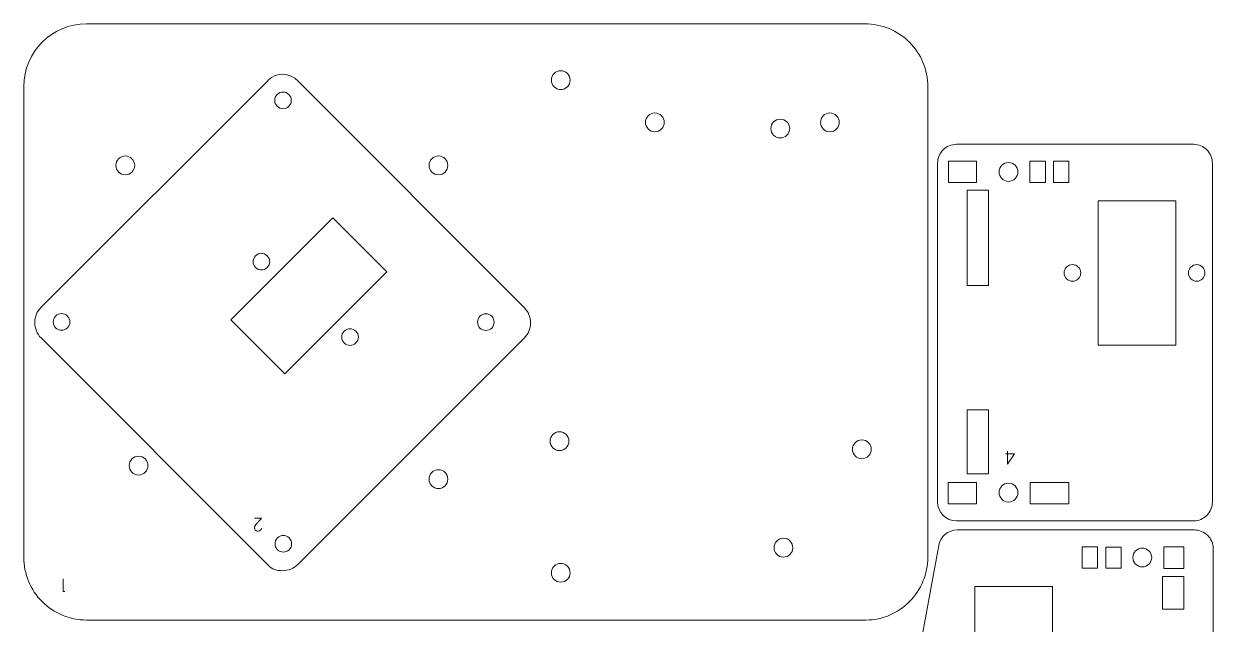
# Model space of a CAD drawing. Header units: millimetres. Extents: x 1 to 3601, y 1 to 1216.
# Drawn here: x 1396 to 1585.6, y 1118 to 1213.7 of the extents above; entities that cross this region are included whole.
import ezdxf

# ---------------------------------------------------------------- set-up
doc = ezdxf.new("R2010")
doc.units = ezdxf.units.MM
doc.layers.get('0').update_dxf_attribs({"lineweight": 5})
doc.layers.add('MARCATGE', color=1, linetype='Continuous', lineweight=5)
doc.layers.add('TALL 1', color=4, linetype='Continuous', lineweight=5)

msp = doc.modelspace()

# ---------------------------------------------------------------- linework, layer by layer
for points, knots in [([(1530.05, 1118.65), (1530.05, 1118.65), (1530.2, 1118.65), (1530.2, 1118.65), (1530.2, 1118.65), (1532.85, 1118.65), (1535.25, 1119.71), (1537.12, 1121.58), (1537.12, 1121.58), (1539, 1123.46), (1540.05, 1126), (1540.05, 1128.65), (1540.05, 1128.65), (1540.05, 1128.65), (1540.05, 1203.65), (1540.05, 1203.65), (1540.05, 1203.65), (1540.05, 1206.31), (1539, 1208.85), (1537.12, 1210.73), (1537.12, 1210.73), (1535.25, 1212.6), (1532.7, 1213.65), (1530.05, 1213.65), (1530.05, 1213.65), (1530.05, 1213.65), (1405.95, 1213.65), (1405.95, 1213.65), (1405.95, 1213.65), (1400.43, 1213.65), (1395.95, 1209.18), (1395.95, 1203.65), (1395.95, 1203.65), (1395.95, 1203.65), (1395.95, 1128.65), (1395.95, 1128.65), (1395.95, 1128.65), (1395.95, 1126), (1397.01, 1123.46), (1398.88, 1121.58), (1398.88, 1121.58), (1400.76, 1119.71), (1403.3, 1118.65), (1405.95, 1118.65), (1405.95, 1118.65), (1405.95, 1118.65), (1530.05, 1118.65), (1530.05, 1118.65)], [0, 0, 0, 0, 0.076923, 0.076923, 0.076923, 0.076923, 0.153846, 0.153846, 0.153846, 0.153846, 0.230769, 0.230769, 0.230769, 0.230769, 0.307692, 0.307692, 0.307692, 0.307692, 0.384615, 0.384615, 0.384615, 0.384615, 0.461538, 0.461538, 0.461538, 0.461538, 0.538462, 0.538462, 0.538462, 0.538462, 0.615385, 0.615385, 0.615385, 0.615385, 0.692308, 0.692308, 0.692308, 0.692308, 0.769231, 0.769231, 0.769231, 0.769231, 0.846154, 0.846154, 0.846154, 0.846154, 1, 1, 1, 1]), ([(1434.74, 1127.53), (1434.74, 1127.53), (1434.91, 1127.37), (1434.91, 1127.37), (1434.91, 1127.37), (1435.56, 1126.71), (1436.27, 1126.51), (1437.19, 1126.51), (1437.19, 1126.51), (1438.11, 1126.51), (1439, 1126.87), (1439.65, 1127.52), (1439.65, 1127.52), (1439.65, 1127.52), (1475.72, 1163.55), (1475.72, 1163.55), (1475.72, 1163.55), (1476.37, 1164.2), (1476.74, 1165.08), (1476.74, 1166), (1476.74, 1166), (1476.74, 1166.93), (1476.37, 1167.81), (1475.72, 1168.46), (1475.72, 1168.46), (1475.72, 1168.46), (1439.7, 1204.53), (1439.7, 1204.53), (1439.7, 1204.53), (1438.34, 1205.89), (1436.27, 1206.01), (1434.91, 1204.65), (1434.91, 1204.65), (1434.91, 1204.65), (1434.78, 1204.53), (1434.78, 1204.53), (1434.78, 1204.53), (1434.78, 1204.53), (1398.72, 1168.51), (1398.72, 1168.51), (1398.72, 1168.51), (1398.06, 1167.86), (1397.7, 1166.97), (1397.7, 1166.05), (1397.7, 1166.05), (1397.7, 1165.13), (1398.06, 1164.25), (1398.71, 1163.59), (1398.71, 1163.59), (1398.71, 1163.59), (1434.74, 1127.53), (1434.74, 1127.53)], [0, 0, 0, 0, 0.071429, 0.071429, 0.071429, 0.071429, 0.142857, 0.142857, 0.142857, 0.142857, 0.214286, 0.214286, 0.214286, 0.214286, 0.285714, 0.285714, 0.285714, 0.285714, 0.357143, 0.357143, 0.357143, 0.357143, 0.428571, 0.428571, 0.428571, 0.428571, 0.5, 0.5, 0.5, 0.5, 0.571429, 0.571429, 0.571429, 0.571429, 0.642857, 0.642857, 0.642857, 0.642857, 0.714286, 0.714286, 0.714286, 0.714286, 0.785714, 0.785714, 0.785714, 0.785714, 0.857143, 0.857143, 0.857143, 0.857143, 1, 1, 1, 1]), ([(1544.62, 1134.45), (1544.62, 1134.45), (1582.42, 1134.45), (1582.42, 1134.45), (1582.42, 1134.45), (1583.21, 1134.45), (1583.98, 1134.77), (1584.54, 1135.33), (1584.54, 1135.33), (1585.1, 1135.89), (1585.42, 1136.66), (1585.42, 1137.45), (1585.42, 1137.45), (1585.42, 1137.45), (1585.42, 1191.45), (1585.42, 1191.45), (1585.42, 1191.45), (1585.42, 1192.25), (1585.1, 1193.01), (1584.54, 1193.57), (1584.54, 1193.57), (1583.98, 1194.14), (1583.21, 1194.45), (1582.42, 1194.45), (1582.42, 1194.45), (1582.42, 1194.45), (1544.62, 1194.45), (1544.62, 1194.45), (1544.62, 1194.45), (1543.82, 1194.45), (1543.06, 1194.14), (1542.5, 1193.57), (1542.5, 1193.57), (1541.94, 1193.01), (1541.62, 1192.25), (1541.62, 1191.45), (1541.62, 1191.45), (1541.62, 1191.45), (1541.62, 1137.45), (1541.62, 1137.45), (1541.62, 1137.45), (1541.62, 1135.79), (1542.96, 1134.45), (1544.62, 1134.45)], [0, 0, 0, 0, 0.083333, 0.083333, 0.083333, 0.083333, 0.166667, 0.166667, 0.166667, 0.166667, 0.25, 0.25, 0.25, 0.25, 0.333333, 0.333333, 0.333333, 0.333333, 0.416667, 0.416667, 0.416667, 0.416667, 0.5, 0.5, 0.5, 0.5, 0.583333, 0.583333, 0.583333, 0.583333, 0.666667, 0.666667, 0.666667, 0.666667, 0.75, 0.75, 0.75, 0.75, 0.833333, 0.833333, 0.833333, 0.833333, 1, 1, 1, 1]), ([(1453.84, 1174.12), (1453.84, 1174.12), (1437.56, 1157.86), (1437.56, 1157.86), (1437.56, 1157.86), (1437.56, 1157.86), (1428.94, 1166.5), (1428.94, 1166.5), (1428.94, 1166.5), (1428.94, 1166.5), (1445.22, 1182.75), (1445.22, 1182.75), (1445.22, 1182.75), (1445.22, 1182.75), (1453.84, 1174.12), (1453.84, 1174.12)], [0, 0, 0, 0, 0.2, 0.2, 0.2, 0.2, 0.4, 0.4, 0.4, 0.4, 0.6, 0.6, 0.6, 0.6, 1, 1, 1, 1]), ([(1582.55, 1133.01), (1583.35, 1133.01), (1584.11, 1132.69), (1584.68, 1132.13), (1584.68, 1132.13), (1585.24, 1131.57), (1585.55, 1130.8), (1585.55, 1130.01), (1585.55, 1130.01), (1585.55, 1130.01), (1585.55, 1076.01), (1585.55, 1076.01), (1585.55, 1076.01), (1585.55, 1074.35), (1584.21, 1073.01), (1582.55, 1073.01), (1582.55, 1073.01), (1582.55, 1073.01), (1544.75, 1073.01), (1544.75, 1073.01), (1544.75, 1073.01), (1544.23, 1073.01), (1543.71, 1073.15), (1543.25, 1073.41), (1543.25, 1073.41), (1543.25, 1073.41), (1534.84, 1078.3), (1534.84, 1078.3), (1534.84, 1078.3), (1533.38, 1079.15), (1532.61, 1080.82), (1532.92, 1082.48), (1532.92, 1082.48), (1532.92, 1082.48), (1541.8, 1130.55), (1541.8, 1130.55), (1541.8, 1130.55), (1542.07, 1131.98), (1543.31, 1133.01), (1544.75, 1133.01), (1544.75, 1133.01), (1544.75, 1133.01), (1582.55, 1133.01), (1582.55, 1133.01)], [0, 0, 0, 0, 0.083333, 0.083333, 0.083333, 0.083333, 0.166667, 0.166667, 0.166667, 0.166667, 0.25, 0.25, 0.25, 0.25, 0.333333, 0.333333, 0.333333, 0.333333, 0.416667, 0.416667, 0.416667, 0.416667, 0.5, 0.5, 0.5, 0.5, 0.583333, 0.583333, 0.583333, 0.583333, 0.666667, 0.666667, 0.666667, 0.666667, 0.75, 0.75, 0.75, 0.75, 0.833333, 0.833333, 0.833333, 0.833333, 1, 1, 1, 1])]:
    msp.add_open_spline(points, degree=3, knots=knots)
at = {"layer": 'MARCATGE'}
for points, knots in [([(1552.78, 1143.49), (1552.78, 1143.49), (1553.9, 1145.15), (1553.9, 1145.15), (1553.9, 1145.15), (1553.9, 1145.15), (1552.45, 1145.15), (1552.45, 1145.15), (1552.45, 1145.15), (1552.45, 1145.15), (1553.9, 1145.15), (1553.9, 1145.15), (1553.9, 1145.15), (1553.9, 1145.15), (1552.78, 1143.49), (1552.78, 1143.49), (1552.78, 1143.49), (1552.78, 1143.49), (1552.78, 1145.54), (1552.78, 1145.54), (1552.78, 1145.54), (1552.78, 1145.54), (1552.78, 1143.49), (1552.78, 1143.49)], [0, 0, 0, 0, 0.142857, 0.142857, 0.142857, 0.142857, 0.285714, 0.285714, 0.285714, 0.285714, 0.428571, 0.428571, 0.428571, 0.428571, 0.571429, 0.571429, 0.571429, 0.571429, 0.714286, 0.714286, 0.714286, 0.714286, 1, 1, 1, 1]), ([(1433.85, 1134.87), (1433.68, 1134.68), (1433.53, 1134.51), (1433.39, 1134.36), (1433.39, 1134.36), (1433.33, 1134.29), (1433.28, 1134.23), (1433.22, 1134.17), (1433.22, 1134.17), (1433.16, 1134.1), (1433.11, 1134.04), (1433.06, 1133.99), (1433.06, 1133.99), (1433.02, 1133.94), (1432.98, 1133.89), (1432.95, 1133.86), (1432.95, 1133.86), (1432.92, 1133.82), (1432.9, 1133.8), (1432.89, 1133.79), (1432.89, 1133.79), (1432.88, 1133.77), (1432.87, 1133.75), (1432.85, 1133.72), (1432.85, 1133.72), (1432.83, 1133.7), (1432.81, 1133.67), (1432.79, 1133.63), (1432.79, 1133.63), (1432.77, 1133.6), (1432.76, 1133.55), (1432.75, 1133.51), (1432.75, 1133.51), (1432.73, 1133.46), (1432.73, 1133.41), (1432.73, 1133.34), (1432.73, 1133.34), (1432.73, 1133.28), (1432.74, 1133.22), (1432.76, 1133.16), (1432.76, 1133.16), (1432.78, 1133.1), (1432.81, 1133.04), (1432.85, 1132.99), (1432.85, 1132.99), (1432.9, 1132.94), (1432.95, 1132.9), (1433.02, 1132.87), (1433.02, 1132.87), (1433.09, 1132.84), (1433.17, 1132.82), (1433.27, 1132.82), (1433.27, 1132.82), (1433.47, 1132.82), (1433.61, 1132.87), (1433.71, 1132.95), (1433.71, 1132.95), (1433.8, 1133.04), (1433.85, 1133.15), (1433.85, 1133.29), (1433.85, 1133.29), (1433.85, 1133.15), (1433.8, 1133.04), (1433.71, 1132.95), (1433.71, 1132.95), (1433.61, 1132.87), (1433.47, 1132.82), (1433.27, 1132.82), (1433.27, 1132.82), (1433.17, 1132.82), (1433.09, 1132.84), (1433.02, 1132.87), (1433.02, 1132.87), (1432.95, 1132.9), (1432.9, 1132.94), (1432.85, 1132.99), (1432.85, 1132.99), (1432.81, 1133.04), (1432.78, 1133.1), (1432.76, 1133.16), (1432.76, 1133.16), (1432.74, 1133.22), (1432.73, 1133.28), (1432.73, 1133.34), (1432.73, 1133.34), (1432.73, 1133.41), (1432.73, 1133.46), (1432.75, 1133.51), (1432.75, 1133.51), (1432.76, 1133.55), (1432.77, 1133.6), (1432.79, 1133.63), (1432.79, 1133.63), (1432.81, 1133.67), (1432.83, 1133.7), (1432.85, 1133.72), (1432.85, 1133.72), (1432.87, 1133.75), (1432.88, 1133.77), (1432.89, 1133.79), (1432.89, 1133.79), (1432.9, 1133.8), (1432.92, 1133.82), (1432.95, 1133.86), (1432.95, 1133.86), (1432.98, 1133.89), (1433.02, 1133.94), (1433.06, 1133.99), (1433.06, 1133.99), (1433.11, 1134.04), (1433.16, 1134.1), (1433.22, 1134.17), (1433.22, 1134.17), (1433.28, 1134.23), (1433.33, 1134.29), (1433.39, 1134.36), (1433.39, 1134.36), (1433.53, 1134.51), (1433.68, 1134.68), (1433.85, 1134.87), (1433.85, 1134.87), (1433.85, 1134.87), (1432.74, 1134.87), (1432.74, 1134.87), (1432.74, 1134.87), (1432.74, 1134.87), (1433.85, 1134.87), (1433.85, 1134.87)], [0, 0, 0, 0, 0.030303, 0.030303, 0.030303, 0.030303, 0.060606, 0.060606, 0.060606, 0.060606, 0.090909, 0.090909, 0.090909, 0.090909, 0.121212, 0.121212, 0.121212, 0.121212, 0.151515, 0.151515, 0.151515, 0.151515, 0.181818, 0.181818, 0.181818, 0.181818, 0.212121, 0.212121, 0.212121, 0.212121, 0.242424, 0.242424, 0.242424, 0.242424, 0.272727, 0.272727, 0.272727, 0.272727, 0.30303, 0.30303, 0.30303, 0.30303, 0.333333, 0.333333, 0.333333, 0.333333, 0.363636, 0.363636, 0.363636, 0.363636, 0.393939, 0.393939, 0.393939, 0.393939, 0.424242, 0.424242, 0.424242, 0.424242, 0.454545, 0.454545, 0.454545, 0.454545, 0.484848, 0.484848, 0.484848, 0.484848, 0.515152, 0.515152, 0.515152, 0.515152, 0.545455, 0.545455, 0.545455, 0.545455, 0.575758, 0.575758, 0.575758, 0.575758, 0.606061, 0.606061, 0.606061, 0.606061, 0.636364, 0.636364, 0.636364, 0.636364, 0.666667, 0.666667, 0.666667, 0.666667, 0.69697, 0.69697, 0.69697, 0.69697, 0.727273, 0.727273, 0.727273, 0.727273, 0.757576, 0.757576, 0.757576, 0.757576, 0.787879, 0.787879, 0.787879, 0.787879, 0.818182, 0.818182, 0.818182, 0.818182, 0.848485, 0.848485, 0.848485, 0.848485, 0.878788, 0.878788, 0.878788, 0.878788, 0.909091, 0.909091, 0.909091, 0.909091, 0.939394, 0.939394, 0.939394, 0.939394, 1, 1, 1, 1]), ([(1402.22, 1123.18), (1402.22, 1123.18), (1402.51, 1123.18), (1402.51, 1123.18), (1402.51, 1123.18), (1402.51, 1123.18), (1402.22, 1123.18), (1402.22, 1123.18), (1402.22, 1123.18), (1402.22, 1123.18), (1402.22, 1125.21), (1402.22, 1125.21), (1402.22, 1125.21), (1402.22, 1125.21), (1402.22, 1123.18), (1402.22, 1123.18)], [0, 0, 0, 0, 0.2, 0.2, 0.2, 0.2, 0.4, 0.4, 0.4, 0.4, 0.6, 0.6, 0.6, 0.6, 1, 1, 1, 1])]:
    msp.add_open_spline(points, degree=3, knots=knots, dxfattribs=at)
at = {"layer": 'TALL 1'}
for points in [[(1543.36, 1191.78), (1543.36, 1188.35), (1547.8, 1188.35), (1547.8, 1191.78)], [(1556.3, 1191.76), (1556.3, 1188.35), (1558.8, 1188.35), (1558.8, 1191.76)], [(1560.1, 1191.76), (1560.1, 1188.38), (1562.54, 1188.38), (1562.54, 1191.76)], [(1546.31, 1187.14), (1546.31, 1171.95), (1549.74, 1171.95), (1549.74, 1187.14)], [(1546.31, 1152.15), (1546.31, 1141.97), (1549.74, 1141.97), (1549.74, 1152.15)], [(1543.33, 1140.56), (1543.33, 1137.19), (1547.8, 1137.19), (1547.8, 1140.56)], [(1556.35, 1140.54), (1556.35, 1137.16), (1562.54, 1137.16), (1562.54, 1140.54)], [(1564.67, 1130.31), (1564.67, 1126.93), (1567.12, 1126.93), (1567.12, 1130.31)], [(1568.44, 1130.28), (1568.44, 1126.93), (1570.86, 1126.93), (1570.86, 1130.28)], [(1577.68, 1130.3), (1577.68, 1126.87), (1580.89, 1126.87), (1580.89, 1130.3)], [(1577.46, 1125.6), (1577.46, 1120.37), (1580.86, 1120.37), (1580.86, 1125.6)]]:
    msp.add_lwpolyline(points, close=True, dxfattribs=at)
for points in [[(1480.05, 1204.68), (1480.04, 1203.85), (1480.72, 1203.18), (1481.54, 1203.18), (1481.54, 1203.18), (1482.37, 1203.18), (1483.04, 1203.85), (1483.04, 1204.68), (1483.04, 1204.68), (1483.04, 1205.51), (1482.37, 1206.18), (1481.54, 1206.18), (1481.54, 1206.18), (1480.72, 1206.18), (1480.05, 1205.51), (1480.05, 1204.68)], [(1438.21, 1202.39), (1437.69, 1202.91), (1436.85, 1202.91), (1436.33, 1202.39), (1436.33, 1202.39), (1435.82, 1201.87), (1435.82, 1201.03), (1436.33, 1200.52), (1436.33, 1200.52), (1436.85, 1200), (1437.69, 1200), (1438.21, 1200.51), (1438.21, 1200.51), (1438.72, 1201.03), (1438.73, 1201.87), (1438.21, 1202.39)], [(1495.05, 1197.95), (1495.05, 1197.13), (1495.72, 1196.45), (1496.55, 1196.45), (1496.55, 1196.45), (1497.38, 1196.45), (1498.05, 1197.13), (1498.05, 1197.95), (1498.05, 1197.95), (1498.05, 1198.78), (1497.38, 1199.45), (1496.55, 1199.45), (1496.55, 1199.45), (1495.72, 1199.45), (1495.05, 1198.78), (1495.05, 1197.95)], [(1515.05, 1196.96), (1515.04, 1196.13), (1515.72, 1195.46), (1516.54, 1195.46), (1516.54, 1195.46), (1517.37, 1195.46), (1518.04, 1196.13), (1518.04, 1196.96), (1518.04, 1196.96), (1518.04, 1197.79), (1517.37, 1198.46), (1516.54, 1198.46), (1516.54, 1198.46), (1515.72, 1198.46), (1515.05, 1197.79), (1515.05, 1196.96)], [(1522.95, 1197.95), (1522.95, 1197.13), (1523.62, 1196.45), (1524.45, 1196.45), (1524.45, 1196.45), (1525.28, 1196.45), (1525.95, 1197.13), (1525.95, 1197.95), (1525.95, 1197.95), (1525.95, 1198.78), (1525.28, 1199.45), (1524.45, 1199.45), (1524.45, 1199.45), (1523.62, 1199.45), (1522.95, 1198.78), (1522.95, 1197.95)], [(1410.63, 1191.1), (1410.63, 1190.27), (1411.3, 1189.6), (1412.13, 1189.6), (1412.13, 1189.6), (1412.96, 1189.6), (1413.63, 1190.27), (1413.63, 1191.1), (1413.63, 1191.1), (1413.63, 1191.93), (1412.96, 1192.6), (1412.13, 1192.6), (1412.13, 1192.6), (1411.3, 1192.6), (1410.63, 1191.93), (1410.63, 1191.1)], [(1460.55, 1191.1), (1460.55, 1190.27), (1461.22, 1189.6), (1462.05, 1189.6), (1462.05, 1189.6), (1462.88, 1189.6), (1463.55, 1190.27), (1463.55, 1191.1), (1463.55, 1191.1), (1463.55, 1191.93), (1462.88, 1192.6), (1462.05, 1192.6), (1462.05, 1192.6), (1461.22, 1192.6), (1460.55, 1191.93), (1460.55, 1191.1)], [(1552.92, 1188.55), (1553.75, 1188.55), (1554.42, 1189.22), (1554.42, 1190.05), (1554.42, 1190.05), (1554.42, 1190.88), (1553.75, 1191.55), (1552.92, 1191.55), (1552.92, 1191.55), (1552.09, 1191.55), (1551.42, 1190.88), (1551.42, 1190.05), (1551.42, 1190.05), (1551.42, 1189.22), (1552.09, 1188.55), (1552.92, 1188.55)], [(1567.22, 1185.45), (1567.22, 1185.45), (1567.22, 1162.45), (1567.22, 1162.45), (1567.22, 1162.45), (1567.22, 1162.45), (1579.62, 1162.45), (1579.62, 1162.45), (1579.62, 1162.45), (1579.62, 1162.45), (1579.62, 1185.45), (1579.62, 1185.45), (1579.62, 1185.45), (1579.62, 1185.45), (1567.22, 1185.45), (1567.22, 1185.45)], [(1434.76, 1176.69), (1434.25, 1177.21), (1433.41, 1177.21), (1432.89, 1176.69), (1432.89, 1176.69), (1432.37, 1176.17), (1432.37, 1175.34), (1432.89, 1174.82), (1432.89, 1174.82), (1433.41, 1174.3), (1434.25, 1174.3), (1434.76, 1174.82), (1434.76, 1174.82), (1435.28, 1175.33), (1435.28, 1176.17), (1434.76, 1176.69)], [(1563.12, 1172.63), (1563.85, 1172.63), (1564.44, 1173.22), (1564.44, 1173.95), (1564.44, 1173.95), (1564.44, 1174.68), (1563.85, 1175.28), (1563.12, 1175.28), (1563.12, 1175.28), (1562.39, 1175.28), (1561.79, 1174.68), (1561.79, 1173.95), (1561.79, 1173.95), (1561.79, 1173.22), (1562.39, 1172.63), (1563.12, 1172.63)], [(1582.92, 1172.63), (1583.65, 1172.63), (1584.24, 1173.22), (1584.24, 1173.95), (1584.24, 1173.95), (1584.24, 1174.68), (1583.65, 1175.28), (1582.92, 1175.28), (1582.92, 1175.28), (1582.19, 1175.28), (1581.59, 1174.68), (1581.59, 1173.95), (1581.59, 1173.95), (1581.59, 1173.22), (1582.19, 1172.63), (1582.92, 1172.63)], [(1402.91, 1167.09), (1402.39, 1167.61), (1401.55, 1167.61), (1401.03, 1167.09), (1401.03, 1167.09), (1400.52, 1166.57), (1400.52, 1165.73), (1401.03, 1165.22), (1401.03, 1165.22), (1401.55, 1164.7), (1402.39, 1164.7), (1402.91, 1165.21), (1402.91, 1165.21), (1403.42, 1165.73), (1403.43, 1166.57), (1402.91, 1167.09)], [(1470.54, 1167.05), (1470.02, 1167.57), (1469.18, 1167.57), (1468.67, 1167.06), (1468.67, 1167.06), (1468.15, 1166.54), (1468.15, 1165.7), (1468.67, 1165.18), (1468.67, 1165.18), (1469.18, 1164.66), (1470.02, 1164.66), (1470.54, 1165.18), (1470.54, 1165.18), (1471.06, 1165.7), (1471.06, 1166.54), (1470.54, 1167.05)], [(1448.9, 1164.67), (1448.38, 1165.19), (1447.54, 1165.19), (1447.02, 1164.67), (1447.02, 1164.67), (1446.5, 1164.15), (1446.5, 1163.32), (1447.02, 1162.8), (1447.02, 1162.8), (1447.54, 1162.28), (1448.38, 1162.28), (1448.89, 1162.8), (1448.89, 1162.8), (1449.41, 1163.31), (1449.41, 1164.15), (1448.9, 1164.67)], [(1479.85, 1147.15), (1479.85, 1146.33), (1480.52, 1145.65), (1481.35, 1145.65), (1481.35, 1145.65), (1482.18, 1145.65), (1482.85, 1146.33), (1482.85, 1147.15), (1482.85, 1147.15), (1482.85, 1147.98), (1482.18, 1148.65), (1481.35, 1148.65), (1481.35, 1148.65), (1480.52, 1148.65), (1479.85, 1147.98), (1479.85, 1147.15)], [(1528.05, 1145.85), (1528.05, 1145.03), (1528.72, 1144.35), (1529.55, 1144.35), (1529.55, 1144.35), (1530.38, 1144.35), (1531.05, 1145.03), (1531.05, 1145.85), (1531.05, 1145.85), (1531.05, 1146.68), (1530.38, 1147.35), (1529.55, 1147.35), (1529.55, 1147.35), (1528.72, 1147.35), (1528.05, 1146.68), (1528.05, 1145.85)], [(1412.75, 1143.25), (1412.75, 1142.43), (1413.42, 1141.75), (1414.25, 1141.75), (1414.25, 1141.75), (1415.08, 1141.75), (1415.75, 1142.43), (1415.75, 1143.25), (1415.75, 1143.25), (1415.75, 1144.08), (1415.08, 1144.75), (1414.25, 1144.75), (1414.25, 1144.75), (1413.42, 1144.75), (1412.75, 1144.08), (1412.75, 1143.25)], [(1460.55, 1141.1), (1460.55, 1140.27), (1461.22, 1139.6), (1462.05, 1139.6), (1462.05, 1139.6), (1462.88, 1139.6), (1463.55, 1140.27), (1463.55, 1141.1), (1463.55, 1141.1), (1463.55, 1141.93), (1462.88, 1142.6), (1462.05, 1142.6), (1462.05, 1142.6), (1461.22, 1142.6), (1460.55, 1141.93), (1460.55, 1141.1)], [(1552.92, 1137.45), (1553.75, 1137.45), (1554.42, 1138.12), (1554.42, 1138.95), (1554.42, 1138.95), (1554.42, 1139.78), (1553.75, 1140.45), (1552.92, 1140.45), (1552.92, 1140.45), (1552.09, 1140.45), (1551.42, 1139.78), (1551.42, 1138.95), (1551.42, 1138.95), (1551.42, 1138.12), (1552.09, 1137.45), (1552.92, 1137.45)], [(1438.26, 1131.73), (1437.75, 1132.25), (1436.91, 1132.25), (1436.39, 1131.73), (1436.39, 1131.73), (1435.87, 1131.22), (1435.87, 1130.38), (1436.39, 1129.86), (1436.39, 1129.86), (1436.91, 1129.34), (1437.74, 1129.34), (1438.26, 1129.86), (1438.26, 1129.86), (1438.78, 1130.38), (1438.78, 1131.21), (1438.26, 1131.73)], [(1515.55, 1130.18), (1515.54, 1129.35), (1516.22, 1128.68), (1517.04, 1128.68), (1517.04, 1128.68), (1517.87, 1128.68), (1518.54, 1129.35), (1518.54, 1130.18), (1518.54, 1130.18), (1518.54, 1131.01), (1517.87, 1131.68), (1517.04, 1131.68), (1517.04, 1131.68), (1516.22, 1131.68), (1515.55, 1131.01), (1515.55, 1130.18)], [(1574.25, 1127.11), (1573.43, 1127.11), (1572.75, 1127.78), (1572.75, 1128.61), (1572.75, 1128.61), (1572.75, 1129.44), (1573.43, 1130.11), (1574.25, 1130.11), (1574.25, 1130.11), (1575.08, 1130.11), (1575.75, 1129.44), (1575.75, 1128.61), (1575.75, 1128.61), (1575.75, 1127.78), (1575.08, 1127.11), (1574.25, 1127.11)], [(1480.05, 1126.18), (1480.04, 1125.35), (1480.72, 1124.68), (1481.54, 1124.68), (1481.54, 1124.68), (1482.37, 1124.68), (1483.04, 1125.35), (1483.04, 1126.18), (1483.04, 1126.18), (1483.04, 1127.01), (1482.37, 1127.68), (1481.54, 1127.68), (1481.54, 1127.68), (1480.72, 1127.68), (1480.05, 1127.01), (1480.05, 1126.18)], [(1559.95, 1124.01), (1559.95, 1124.01), (1559.95, 1101.01), (1559.95, 1101.01), (1559.95, 1101.01), (1559.95, 1101.01), (1547.55, 1101.01), (1547.55, 1101.01), (1547.55, 1101.01), (1547.55, 1101.01), (1547.55, 1124.01), (1547.55, 1124.01), (1547.55, 1124.01), (1547.55, 1124.01), (1559.95, 1124.01), (1559.95, 1124.01)]]:
    msp.add_open_spline(points, degree=3, knots=[0, 0, 0, 0, 0.2, 0.2, 0.2, 0.2, 0.4, 0.4, 0.4, 0.4, 0.6, 0.6, 0.6, 0.6, 1, 1, 1, 1], dxfattribs=at)

doc.saveas('drawing.dxf')
